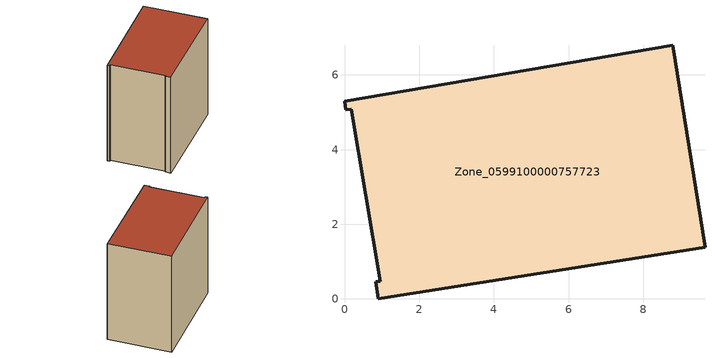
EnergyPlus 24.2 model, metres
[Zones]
Zone_0599100000757723
 floor ground (C_G): 0.95,0.48 0.18,5.08 0.04,5.06 0,5.29 8.79,6.8 9.65,1.38 0.91,0 0.83,0.46 z0
 wall outside (C_F): 0.18,5.08 0.95,0.48 0.83,0.46 0.91,0 9.65,1.38 8.79,6.8 0,5.29 0.04,5.06 0.18,5.08 z0:9.23
 roof outside (C_R): 0.04,5.06 0.18,5.08 0.95,0.48 0.83,0.46 0.91,0 9.65,1.38 8.79,6.8 0,5.29 z9.23
[BUILDING]
Pand.0599100000757723: North Axis=0; Terrain=City; Loads Convergence Tolerance Value=0.04; Temperature Convergence Tolerance Value=0.4; Solar Distribution=FullExterior; Maximum Number of Warmup Days=25; Minimum Number of Warmup Days=1
[Site:Location]
Rotterdam.The.Hague.AP_ZH_NLD Design_Conditions: Latitude=51.96; Longitude=4.45; Time Zone=1; Elevation=-4.5
[SITE:GROUNDTEMPERATURE:BUILDINGSURFACE]
18, 18, 18, 18, 18, 18, 18, 18, 18, 18, 18, 18
[MATERIAL] Thermal Absorptance=0.9; Solar Absorptance=0.7; Visible Absorptance=0.7
Name | Roughness | Thickness | Conductivity | Density | Specific Heat
G.TI.2006-2014 | MediumSmooth | 0.15 | 0.06 | 540 | 1210
F.TI.2006-2014 | Rough | 0.3 | 0.12 | 1920 | 840
R.TI.2006-2014 | MediumRough | 0.2 | 0.08 | 1500 | 1000
[CONSTRUCTION]
C_G: G.TI.2006-2014
C_F: F.TI.2006-2014
C_R: R.TI.2006-2014
[ZONE]
Zone_0599100000757723: Type=1; Multiplier=1; Ceiling Height=Autocalculate; Volume=Autocalculate; Floor Area=autocalculate; Part of Total Floor Area=Yes
[ZONEINFILTRATION:DESIGNFLOWRATE]
Infil_Zone_0599100000757723: Zone or ZoneList or Space or SpaceList=Zone_0599100000757723; Schedule=AlwaysOn; Design Flow Rate Calculation Method=Flow/Area; Flow Rate per Floor Area=0.0015; Constant Term Coefficient=1; Temperature Term Coefficient=0; Velocity Term Coefficient=0; Velocity Squared Term Coefficient=0
[HVACTEMPLATE:ZONE:IDEALLOADSAIRSYSTEM]
Zone_0599100000757723: Maximum Heating Supply Air Temperature=50; Minimum Cooling Supply Air Temperature=13; Maximum Heating Supply Air Humidity Ratio=0.0156; Minimum Cooling Supply Air Humidity Ratio=0.0077; Heating Limit=NoLimit; Cooling Limit=NoLimit; Dehumidification Control Type=ConstantSensibleHeatRatio; Cooling Sensible Heat Ratio=0.7; Dehumidification Setpoint=60; Humidification Control Type=None; Humidification Setpoint=30; Outdoor Air Method=None; Outdoor Air Flow Rate per Person=0.00944; Outdoor Air Flow Rate per Zone Floor Area=0; Outdoor Air Flow Rate per Zone=0; Demand Controlled Ventilation Type=None; Outdoor Air Economizer Type=NoEconomizer; Heat Recovery Type=None; Sensible Heat Recovery Effectiveness=0.7; Latent Heat Recovery Effectiveness=0.65
[ZONECONTROL:THERMOSTAT]
ThermostatControl_Zone_0599100000757723: Zone or ZoneList=Zone_0599100000757723; Control Type Schedule=DualSetpointControlType; Control 1=Thermostat_Zone_0599100000757723; Temperature Difference Between Cutout And Setpoint=0
[THERMOSTATSETPOINT:DUALSETPOINT]
Thermostat_Zone_0599100000757723: Heating Setpoint Temperature Schedule=HeatingSetpoint_Zone_0599100000757723; Cooling Setpoint Temperature Schedule=CoolingSetpoint_Zone_0599100000757723
[SCHEDULE:COMPACT]
HeatingSetpoint_Zone_0599100000757723: Through: 12/31, For: AllDays, Until: 24:00, 21
CoolingSetpoint_Zone_0599100000757723: Through: 12/31, For: AllDays, Until: 24:00, 24
DualSetpointControlType: Through: 12/31, For: AllDays, Until: 24:00, 4
AlwaysOn: Through: 12/31, For: AllDays, Until: 24:00, 1
